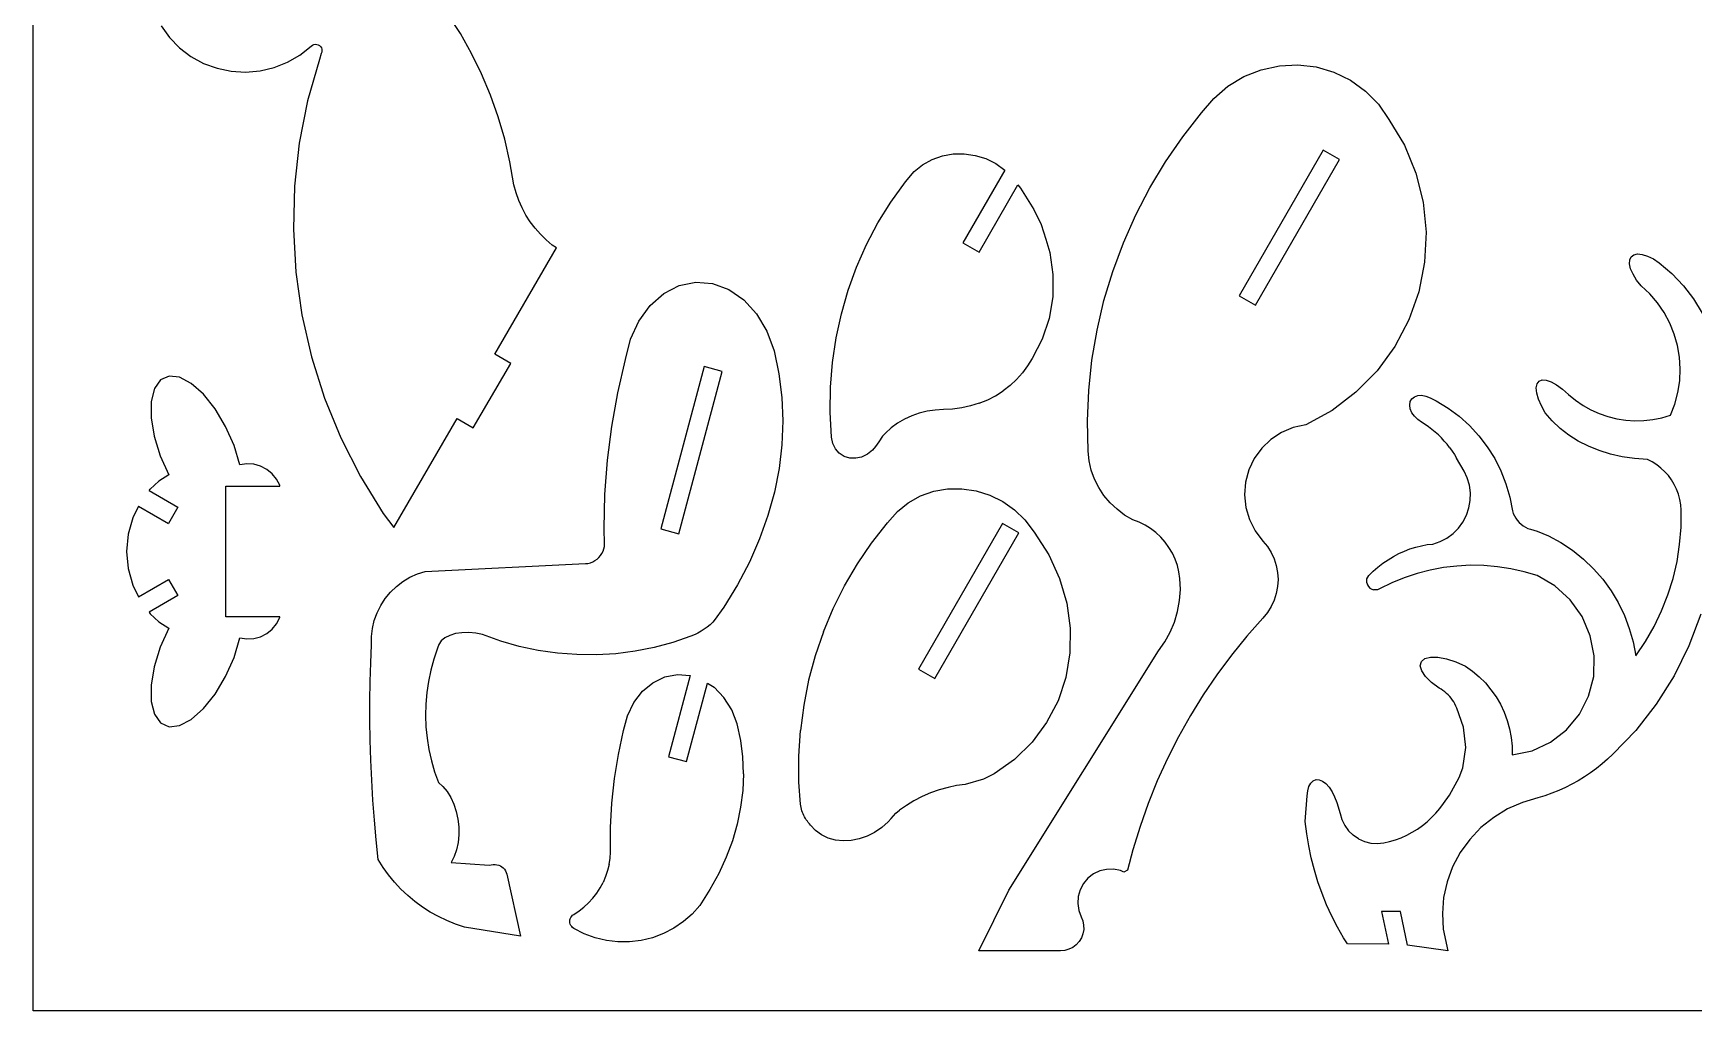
# Model space of a CAD drawing. Extents: x -184 to 184, y -119 to 119.
# Drawn here: x -183.9 to -5.9, y -119.5 to -14.7 of the extents above; entities that cross this region are included whole.
import ezdxf

# ---------------------------------------------------------------- set-up
doc = ezdxf.new("R2010")
doc.units = 0
doc.header["$MEASUREMENT"] = 0
doc.layers.get('0').update_dxf_attribs({"linetype": 'CONTINUOUS'})

msp = doc.modelspace()

# ---------------------------------------------------------------- linework, layer by layer
for p, q in [((-183.85, -119.45), (-183.85, 119.45)), ((-170.14, -13.97), (-169.25, -15.21)), ((-138.06, -14.79), (-139.37, -12.76)), ((-169.25, -15.21), (-168.19, -16.3)), ((-153.93, -16.03), (-153.78, -15.96)), ((-153.78, -15.96), (-153.63, -15.93)), ((-153.63, -15.93), (-153.47, -15.94)), ((-153.47, -15.94), (-153.31, -15.99)), ((-153.31, -15.99), (-153.17, -16.07)), ((-136.87, -16.91), (-138.06, -14.79)), ((-168.19, -16.3), (-166.96, -17.23)), ((-166.96, -17.23), (-165.61, -17.97)), ((-156.59, -17.85), (-155.26, -17.08)), ((-155.26, -17.08), (-154.06, -16.12)), ((-153.17, -17.55), (-154.44, -22)), ((-154.06, -16.12), (-153.93, -16.03)), ((-153.17, -16.07), (-153.06, -16.17)), ((-152.98, -16.91), (-153.17, -17.55)), ((-153.06, -16.17), (-152.97, -16.3)), ((-152.92, -16.76), (-152.98, -16.91)), ((-152.97, -16.3), (-152.92, -16.45)), ((-152.92, -16.45), (-152.9, -16.61)), ((-152.9, -16.61), (-152.92, -16.76)), ((-135.79, -19.11), (-136.87, -16.91)), ((-165.61, -17.97), (-164.15, -18.5)), ((-164.15, -18.5), (-162.64, -18.82)), ((-162.64, -18.82), (-161.09, -18.91)), ((-161.09, -18.91), (-159.54, -18.78)), ((-159.54, -18.78), (-158.03, -18.42)), ((-158.03, -18.42), (-156.59, -17.85)), ((-134.84, -21.38), (-135.79, -19.11)), ((-55.8, -20.43), (-54.09, -19.39)), ((-54.09, -19.39), (-52.23, -18.65)), ((-52.23, -18.65), (-50.28, -18.22)), ((-50.28, -18.22), (-48.3, -18.13)), ((-48.3, -18.13), (-46.33, -18.36)), ((-46.33, -18.36), (-44.44, -18.92)), ((-44.44, -18.92), (-42.66, -19.79)), ((-57.32, -21.74), (-55.8, -20.43)), ((-42.66, -19.79), (-41.06, -20.94)), ((-41.06, -20.94), (-39.67, -22.35)), ((-154.44, -22), (-155.33, -26.53)), ((-134.02, -23.71), (-134.84, -21.38)), ((-58.62, -23.27), (-57.32, -21.74)), ((-39.67, -22.35), (-38.54, -23.97)), ((-133.32, -26.09), (-134.02, -23.71)), ((-60.64, -25.84), (-58.62, -23.27)), ((-38.54, -23.97), (-36.89, -26.74)), ((-155.33, -26.53), (-155.84, -31.12)), ((-132.76, -28.52), (-133.32, -26.09)), ((-62.49, -28.52), (-60.64, -25.84)), ((-88.53, -28.83), (-87.51, -28.26)), ((-87.51, -28.26), (-86.4, -27.87)), ((-86.4, -27.87), (-85.24, -27.66)), ((-85.24, -27.66), (-84.06, -27.65)), ((-84.06, -27.65), (-82.88, -27.83)), ((-82.88, -27.83), (-81.75, -28.18)), ((-81.75, -28.18), (-80.68, -28.71)), ((-45.6, -27.27), (-54.6, -42.86)), ((-52.86, -43.86), (-43.86, -28.27)), ((-43.86, -28.27), (-45.6, -27.27)), ((-36.89, -26.74), (-35.67, -29.72)), ((-132.34, -30.99), (-132.76, -28.52)), ((-90.37, -30.65), (-89.43, -29.56)), ((-89.43, -29.56), (-88.53, -28.83)), ((-79.71, -29.4), (-84.21, -37.19)), ((-80.68, -28.71), (-79.71, -29.4)), ((-64.18, -31.31), (-62.49, -28.52)), ((-35.67, -29.72), (-34.89, -32.84)), ((-155.84, -31.12), (-155.96, -35.73)), ((-132.1, -31.83), (-132.34, -30.99)), ((-131.81, -32.65), (-132.1, -31.83)), ((-91.94, -32.84), (-90.37, -30.65)), ((-82.48, -38.19), (-78.31, -30.97)), ((-78.31, -30.97), (-78.02, -31.35)), ((-78.02, -31.35), (-76.61, -33.64)), ((-65.69, -34.21), (-64.18, -31.31)), ((-131.46, -33.45), (-131.81, -32.65)), ((-131.04, -34.22), (-131.46, -33.45)), ((-93.31, -35.07), (-91.94, -32.84)), ((-76.61, -33.64), (-75.82, -35.25)), ((-34.89, -32.84), (-34.57, -36.05)), ((-130.58, -34.95), (-131.04, -34.22)), ((-130.06, -35.64), (-130.58, -34.95)), ((-94.53, -37.39), (-93.31, -35.07)), ((-75.82, -35.25), (-75.31, -36.8)), ((-67.01, -37.19), (-65.69, -34.21)), ((-155.96, -35.73), (-155.7, -40.34)), ((-129.49, -36.28), (-130.06, -35.64)), ((-128.88, -36.88), (-129.49, -36.28)), ((-128.22, -37.43), (-128.88, -36.88)), ((-84.21, -37.19), (-82.48, -38.19)), ((-75.31, -36.8), (-74.89, -38.22)), ((-68.15, -40.25), (-67.01, -37.19)), ((-34.57, -36.05), (-34.72, -39.27)), ((-134.39, -49.12), (-127.78, -37.74)), ((-127.78, -37.74), (-128.22, -37.43)), ((-95.6, -39.8), (-94.53, -37.39)), ((-74.89, -38.22), (-74.56, -40.6)), ((-12.76, -39.46), (-12.74, -39.02)), ((-12.74, -39.02), (-12.59, -38.68)), ((-12.59, -38.68), (-12.3, -38.47)), ((-12.3, -38.47), (-11.9, -38.38)), ((-11.9, -38.38), (-11.4, -38.43)), ((-11.4, -38.43), (-10.82, -38.61)), ((-10.82, -38.61), (-10.2, -38.92)), ((-10.2, -38.92), (-9.57, -39.33)), ((-155.7, -40.34), (-155.06, -44.91)), ((-96.5, -42.27), (-95.6, -39.8)), ((-74.56, -40.6), (-74.58, -42.97)), ((-69.09, -43.37), (-68.15, -40.25)), ((-34.72, -39.27), (-35.34, -42.43)), ((-12.64, -39.99), (-12.76, -39.46)), ((-12.38, -40.57), (-12.64, -39.99)), ((-12, -41.18), (-12.38, -40.57)), ((-9.57, -39.33), (-8.21, -40.49)), ((-8.21, -40.49), (-6.99, -41.79)), ((-117.74, -43.9), (-116.27, -42.62)), ((-116.27, -42.62), (-114.61, -41.78)), ((-114.61, -41.78), (-112.84, -41.42)), ((-112.84, -41.42), (-111.05, -41.57)), ((-111.05, -41.57), (-109.31, -42.2)), ((-109.31, -42.2), (-107.7, -43.3)), ((-97.23, -44.8), (-96.5, -42.27)), ((-35.34, -42.43), (-36.41, -45.46)), ((-11.52, -41.79), (-12, -41.18)), ((-10.59, -42.66), (-11.52, -41.79)), ((-9.77, -43.62), (-10.59, -42.66)), ((-6.99, -41.79), (-5.91, -43.2)), ((-118.95, -45.57), (-117.74, -43.9)), ((-107.7, -43.3), (-106.32, -44.81)), ((-74.58, -42.97), (-74.97, -45.29)), ((-69.83, -46.55), (-69.09, -43.37)), ((-54.6, -42.86), (-52.86, -43.86)), ((-9.05, -44.67), (-9.77, -43.62)), ((-5.91, -43.2), (-4.98, -44.72)), ((-155.06, -44.91), (-154.03, -49.41)), ((-119.84, -47.53), (-118.95, -45.57)), ((-106.32, -44.81), (-105.21, -46.66)), ((-97.79, -47.39), (-97.23, -44.8)), ((-74.97, -45.29), (-75.71, -47.51)), ((-36.41, -45.46), (-37.92, -48.31)), ((-8.45, -45.79), (-9.05, -44.67)), ((-7.97, -46.97), (-8.45, -45.79)), ((-120.38, -49.71), (-119.84, -47.53)), ((-105.21, -46.66), (-104.44, -48.76)), ((-98.18, -50.01), (-97.79, -47.39)), ((-75.71, -47.51), (-76.78, -49.58)), ((-70.38, -49.77), (-69.83, -46.55)), ((-7.62, -48.19), (-7.97, -46.97)), ((-154.03, -49.41), (-152.64, -53.82)), ((-132.66, -50.12), (-134.39, -49.12)), ((-121.2, -53.27), (-120.38, -49.71)), ((-104.44, -48.76), (-103.93, -51.24)), ((-76.78, -49.58), (-77.27, -50.38)), ((-70.72, -53.01), (-70.38, -49.77)), ((-37.92, -48.31), (-39.82, -50.91)), ((-7.4, -49.45), (-7.62, -48.19)), ((-7.32, -50.71), (-7.4, -49.45)), ((-169.29, -51.47), (-170.21, -51.88)), ((-168.16, -51.6), (-169.29, -51.47)), ((-166.91, -52.27), (-168.16, -51.6)), ((-136.68, -57.03), (-132.66, -50.12)), ((-111.94, -50.46), (-116.6, -67.84)), ((-114.67, -68.36), (-110.01, -50.97)), ((-110.01, -50.97), (-111.94, -50.46)), ((-103.93, -51.24), (-103.62, -53.75)), ((-98.39, -52.67), (-98.18, -50.01)), ((-77.83, -51.13), (-78.46, -51.84)), ((-77.27, -50.38), (-77.83, -51.13)), ((-39.82, -50.91), (-42.08, -53.21)), ((-7.38, -51.98), (-7.32, -50.71)), ((-170.86, -52.81), (-171.2, -54.19)), ((-170.21, -51.88), (-170.86, -52.81)), ((-165.61, -53.42), (-166.91, -52.27)), ((-121.85, -56.87), (-121.2, -53.27)), ((-98.43, -55.34), (-98.39, -52.67)), ((-80.7, -53.57), (-79.9, -53.06)), ((-79.15, -52.48), (-79.9, -53.06)), ((-78.46, -51.84), (-79.15, -52.48)), ((-70.86, -56.27), (-70.72, -53.01)), ((-42.08, -53.21), (-44.64, -55.15)), ((-22.75, -52.73), (-22.66, -52.3)), ((-22.7, -53.29), (-22.75, -52.73)), ((-22.52, -53.93), (-22.7, -53.29)), ((-22.66, -52.3), (-22.45, -52.02)), ((-22.45, -52.02), (-22.12, -51.88)), ((-22.12, -51.88), (-21.68, -51.9)), ((-21.68, -51.9), (-21.16, -52.07)), ((-21.16, -52.07), (-20.57, -52.4)), ((-20.57, -52.4), (-19.94, -52.86)), ((-19.94, -52.86), (-19.3, -53.44)), ((-7.9, -54.47), (-7.57, -53.24)), ((-7.57, -53.24), (-7.38, -51.98)), ((-171.2, -54.19), (-171.21, -55.93)), ((-164.36, -54.99), (-165.61, -53.42)), ((-163.24, -56.86), (-164.36, -54.99)), ((-152.64, -53.82), (-150.88, -58.1)), ((-103.62, -53.75), (-103.51, -56.28)), ((-87.18, -55.11), (-88.04, -55.24)), ((-86.3, -55.06), (-87.18, -55.11)), ((-85.31, -55.01), (-86.3, -55.06)), ((-84.33, -54.88), (-85.31, -55.01)), ((-83.38, -54.67), (-84.33, -54.88)), ((-82.45, -54.38), (-83.38, -54.67)), ((-82.45, -54.38), (-81.55, -54.01)), ((-81.55, -54.01), (-80.7, -53.57)), ((-44.64, -55.15), (-47.47, -56.7)), ((-36.32, -54.57), (-36.27, -54.21)), ((-36.27, -54.98), (-36.32, -54.57)), ((-36.27, -54.21), (-36.09, -53.9)), ((-36.09, -55.39), (-36.27, -54.98)), ((-36.09, -53.9), (-35.81, -53.68)), ((-35.81, -53.68), (-35.45, -53.55)), ((-35.45, -53.55), (-35.04, -53.52)), ((-35.04, -53.52), (-34.59, -53.61)), ((-34.59, -53.61), (-34.14, -53.8)), ((-34.14, -53.8), (-33.48, -54.12)), ((-33.48, -54.12), (-32.21, -54.89)), ((-32.21, -54.89), (-31.02, -55.78)), ((-22.21, -54.65), (-22.52, -53.93)), ((-21.8, -55.41), (-22.21, -54.65)), ((-19.3, -53.44), (-18.55, -54.06)), ((-18.55, -54.06), (-17.74, -54.61)), ((-17.74, -54.61), (-16.89, -55.09)), ((-16.89, -55.09), (-16, -55.49)), ((-8.36, -55.65), (-7.9, -54.47)), ((-171.21, -55.93), (-170.88, -57.91)), ((-162.33, -58.9), (-163.24, -56.86)), ((-145.2, -67.7), (-138.41, -56.03)), ((-138.41, -56.03), (-136.68, -57.03)), ((-122.3, -60.49), (-121.85, -56.87)), ((-103.51, -56.28), (-103.61, -58.82)), ((-98.3, -58.02), (-98.43, -55.34)), ((-91.2, -56.52), (-91.88, -57.01)), ((-90.47, -56.09), (-91.2, -56.52)), ((-89.69, -55.73), (-90.47, -56.09)), ((-88.88, -55.45), (-89.69, -55.73)), ((-88.04, -55.24), (-88.88, -55.45)), ((-70.79, -59.53), (-70.86, -56.27)), ((-47.47, -56.7), (-48.8, -56.99)), ((-35.82, -55.78), (-36.09, -55.39)), ((-35.46, -56.12), (-35.82, -55.78)), ((-35.04, -56.39), (-35.46, -56.12)), ((-34.66, -56.64), (-35.04, -56.39)), ((-34.29, -56.9), (-34.66, -56.64)), ((-33.93, -57.18), (-34.29, -56.9)), ((-31.02, -55.78), (-29.91, -56.77)), ((-29.91, -56.77), (-28.91, -57.87)), ((-21.04, -56.28), (-21.8, -55.41)), ((-20.19, -57.08), (-21.04, -56.28)), ((-16, -55.49), (-15.08, -55.81)), ((-15.08, -55.81), (-14.13, -56.05)), ((-14.13, -56.05), (-13.17, -56.2)), ((-13.17, -56.2), (-12.2, -56.26)), ((-12.2, -56.26), (-11.22, -56.24)), ((-11.22, -56.24), (-10.25, -56.13)), ((-10.25, -56.13), (-9.29, -55.93)), ((-9.29, -55.93), (-8.36, -55.65)), ((-170.88, -57.91), (-170.24, -60)), ((-150.88, -58.1), (-148.77, -62.23)), ((-98.16, -58.68), (-98.3, -58.02)), ((-97.87, -59.26), (-98.16, -58.68)), ((-93.23, -58.51), (-93.56, -59.01)), ((-92.81, -57.91), (-93.23, -58.51)), ((-92.5, -57.57), (-92.81, -57.91)), ((-91.88, -57.01), (-92.5, -57.57)), ((-51.2, -58.25), (-52.18, -59.19)), ((-50.06, -57.51), (-51.2, -58.25)), ((-48.8, -56.99), (-50.06, -57.51)), ((-33.58, -57.47), (-33.93, -57.18)), ((-33.25, -57.78), (-33.58, -57.47)), ((-32.92, -58.1), (-33.25, -57.78)), ((-32.61, -58.43), (-32.92, -58.1)), ((-32.32, -58.77), (-32.61, -58.43)), ((-28.91, -57.87), (-28, -59.05)), ((-19.26, -57.79), (-20.19, -57.08)), ((-18.25, -58.43), (-19.26, -57.79)), ((-17.17, -58.98), (-18.25, -58.43)), ((-170.24, -60), (-169.33, -62.04)), ((-161.69, -60.99), (-162.33, -58.9)), ((-122.58, -64.14), (-122.3, -60.49)), ((-103.61, -58.82), (-103.91, -61.36)), ((-97.46, -59.74), (-97.87, -59.26)), ((-96.94, -60.08), (-97.46, -59.74)), ((-96.34, -60.26), (-96.94, -60.08)), ((-95.7, -60.28), (-96.34, -60.26)), ((-95.06, -60.14), (-95.7, -60.28)), ((-94.43, -59.83), (-95.06, -60.14)), ((-93.88, -59.39), (-94.43, -59.83)), ((-93.56, -59.01), (-93.88, -59.39)), ((-70.68, -60.55), (-70.79, -59.53)), ((-52.98, -60.29), (-53.57, -61.52)), ((-52.18, -59.19), (-52.98, -60.29)), ((-32.04, -59.13), (-32.32, -58.77)), ((-32.04, -59.13), (-31.77, -59.5)), ((-31.77, -59.5), (-31.52, -59.88)), ((-31.52, -59.88), (-31.29, -60.27)), ((-30.5, -61.64), (-31.29, -60.27)), ((-28, -59.05), (-27.21, -60.31)), ((-27.21, -60.31), (-26.55, -61.63)), ((-16.02, -59.45), (-17.17, -58.98)), ((-14.81, -59.83), (-16.02, -59.45)), ((-13.54, -60.11), (-14.81, -59.83)), ((-12.21, -60.31), (-13.54, -60.11)), ((-10.85, -60.41), (-12.21, -60.31)), ((-10.33, -60.67), (-10.85, -60.41)), ((-169.33, -62.04), (-170.4, -62.72)), ((-160.95, -60.88), (-161.69, -60.99)), ((-160.2, -60.92), (-160.95, -60.88)), ((-159.49, -61.12), (-160.2, -60.92)), ((-158.82, -61.46), (-159.49, -61.12)), ((-158.24, -61.93), (-158.82, -61.46)), ((-157.77, -62.51), (-158.24, -61.93)), ((-148.77, -62.23), (-146.33, -66.18)), ((-103.91, -61.36), (-104.41, -63.89)), ((-70.45, -61.54), (-70.68, -60.55)), ((-70.11, -62.5), (-70.45, -61.54)), ((-53.57, -61.52), (-53.92, -62.83)), ((-30.15, -62.38), (-30.5, -61.64)), ((-26.55, -61.63), (-26, -63.02)), ((-9.85, -60.97), (-10.33, -60.67)), ((-9.4, -61.32), (-9.85, -60.97)), ((-8.98, -61.71), (-9.4, -61.32)), ((-8.59, -62.13), (-8.98, -61.71)), ((-8.25, -62.59), (-8.59, -62.13)), ((-171.44, -63.74), (-171.32, -63.58)), ((-171.44, -63.74), (-168.35, -65.52)), ((-170.4, -62.72), (-171.32, -63.58)), ((-163.19, -77.26), (-163.19, -63.26)), ((-163.19, -63.26), (-157.41, -63.26)), ((-157.43, -63.17), (-157.77, -62.51)), ((-157.41, -63.26), (-157.43, -63.17)), ((-104.41, -63.89), (-105.11, -66.42)), ((-88.76, -64.31), (-87.34, -63.81)), ((-87.34, -63.81), (-85.85, -63.54)), ((-85.85, -63.54), (-84.32, -63.53)), ((-84.32, -63.53), (-82.79, -63.75)), ((-82.79, -63.75), (-81.32, -64.22)), ((-69.65, -63.41), (-70.11, -62.5)), ((-69.09, -64.27), (-69.65, -63.41)), ((-53.92, -62.83), (-54.03, -64.19)), ((-29.92, -63.17), (-30.15, -62.38)), ((-29.81, -63.98), (-29.92, -63.17)), ((-29.83, -64.8), (-29.81, -63.98)), ((-26, -63.02), (-25.59, -64.45)), ((-7.96, -63.08), (-8.25, -62.59)), ((-7.71, -63.6), (-7.96, -63.08)), ((-7.51, -64.13), (-7.71, -63.6)), ((-172.57, -65.4), (-173.19, -66.64)), ((-172.57, -65.4), (-169.35, -67.26)), ((-168.35, -65.52), (-169.35, -67.26)), ((-122.66, -67.79), (-122.58, -64.14)), ((-91.22, -65.97), (-90.07, -65.04)), ((-90.07, -65.04), (-88.76, -64.31)), ((-81.32, -64.22), (-79.93, -64.91)), ((-79.93, -64.91), (-78.66, -65.8)), ((-78.66, -65.8), (-77.56, -66.88)), ((-68.44, -65.05), (-69.09, -64.27)), ((-67.69, -65.74), (-68.44, -65.05)), ((-66.88, -66.35), (-67.69, -65.74)), ((-54.03, -64.19), (-53.88, -65.54)), ((-53.88, -65.54), (-53.5, -66.84)), ((-30.23, -66.38), (-29.97, -65.6)), ((-29.97, -65.6), (-29.83, -64.8)), ((-25.59, -64.45), (-25.31, -65.91)), ((-7.36, -64.69), (-7.51, -64.13)), ((-7.27, -65.25), (-7.36, -64.69)), ((-7.22, -65.82), (-7.27, -65.25)), ((-7.24, -67.67), (-7.22, -65.82)), ((-173.19, -66.64), (-173.69, -68.42)), ((-146.33, -66.18), (-145.2, -67.7)), ((-105.11, -66.42), (-106, -68.92)), ((-93.99, -69.36), (-92.29, -67.2)), ((-92.29, -67.2), (-91.22, -65.97)), ((-79.97, -67.27), (-88.97, -82.86)), ((-78.23, -68.27), (-79.97, -67.27)), ((-77.56, -66.88), (-76.57, -68.2)), ((-65.99, -66.86), (-66.88, -66.35)), ((-65.33, -67.11), (-65.99, -66.86)), ((-64.69, -67.43), (-65.33, -67.11)), ((-64.09, -67.81), (-64.69, -67.43)), ((-53.5, -66.84), (-52.88, -68.06)), ((-31.09, -67.76), (-30.61, -67.1)), ((-30.61, -67.1), (-30.23, -66.38)), ((-25.31, -65.91), (-25.22, -66.18)), ((-25.22, -66.18), (-25.1, -66.44)), ((-25.1, -66.44), (-24.96, -66.69)), ((-24.96, -66.69), (-24.79, -66.92)), ((-24.79, -66.92), (-24.6, -67.14)), ((-24.6, -67.14), (-24.39, -67.33)), ((-24.39, -67.33), (-24.16, -67.51)), ((-24.16, -67.51), (-23.91, -67.66)), ((-173.69, -68.42), (-173.85, -70.26)), ((-122.61, -69.45), (-122.66, -67.79)), ((-116.6, -67.84), (-114.67, -68.36)), ((-106, -68.92), (-107.09, -71.39)), ((-95.52, -71.59), (-93.99, -69.36)), ((-87.23, -83.86), (-78.23, -68.27)), ((-76.57, -68.2), (-75.01, -70.63)), ((-63.52, -68.24), (-64.09, -67.81)), ((-63.01, -68.73), (-63.52, -68.24)), ((-62.54, -69.26), (-63.01, -68.73)), ((-62.12, -69.83), (-62.54, -69.26)), ((-52.88, -68.06), (-52.05, -69.14)), ((-52.05, -69.14), (-51.57, -69.72)), ((-33.84, -69.46), (-33.06, -69.2)), ((-33.06, -69.2), (-32.33, -68.82)), ((-32.33, -68.82), (-31.67, -68.34)), ((-31.67, -68.34), (-31.09, -67.76)), ((-23.91, -67.66), (-23.65, -67.78)), ((-23.65, -67.78), (-23.38, -67.88)), ((-23.38, -67.88), (-22.65, -68.07)), ((-22.65, -68.07), (-21.44, -68.59)), ((-21.44, -68.59), (-20.12, -69.3)), ((-20.12, -69.3), (-18.87, -70.13)), ((-7.39, -69.51), (-7.24, -67.67)), ((-173.85, -70.26), (-173.69, -72.09)), ((-123.64, -71.24), (-123.42, -71.09)), ((-123.42, -71.09), (-123.22, -70.91)), ((-123.22, -70.91), (-123.04, -70.7)), ((-123.04, -70.7), (-122.9, -70.48)), ((-122.9, -70.48), (-122.78, -70.24)), ((-122.78, -70.24), (-122.69, -69.98)), ((-122.69, -69.98), (-122.63, -69.72)), ((-122.63, -69.72), (-122.61, -69.45)), ((-75.01, -70.63), (-73.85, -73.15)), ((-61.76, -70.45), (-62.12, -69.83)), ((-61.46, -71.09), (-61.76, -70.45)), ((-61.22, -71.76), (-61.46, -71.09)), ((-51.57, -69.72), (-51.17, -70.36)), ((-51.17, -70.36), (-50.85, -71.05)), ((-50.85, -71.05), (-50.62, -71.77)), ((-39.19, -71.51), (-38.64, -71.14)), ((-38.64, -71.14), (-38.07, -70.79)), ((-38.07, -70.79), (-37.49, -70.48)), ((-37.49, -70.48), (-36.89, -70.21)), ((-36.89, -70.21), (-36.29, -69.98)), ((-36.29, -69.98), (-35.68, -69.79)), ((-35.68, -69.79), (-35.06, -69.64)), ((-35.06, -69.64), (-34.45, -69.52)), ((-34.45, -69.52), (-33.84, -69.46)), ((-18.87, -70.13), (-17.7, -71.07)), ((-17.7, -71.07), (-16.61, -72.11)), ((-7.67, -71.34), (-7.39, -69.51)), ((-173.69, -72.09), (-173.19, -73.87)), ((-143.48, -73.02), (-142.67, -72.66)), ((-142.67, -72.66), (-141.84, -72.4)), ((-141.84, -72.4), (-124.65, -71.55)), ((-124.65, -71.55), (-124.39, -71.53)), ((-124.39, -71.53), (-124.13, -71.46)), ((-124.13, -71.46), (-123.87, -71.37)), ((-123.87, -71.37), (-123.64, -71.24)), ((-107.09, -71.39), (-108.37, -73.82)), ((-96.9, -73.93), (-95.52, -71.59)), ((-61.05, -72.45), (-61.22, -71.76)), ((-60.95, -73.16), (-61.05, -72.45)), ((-50.62, -71.77), (-50.48, -72.51)), ((-50.48, -72.51), (-50.43, -73.26)), ((-40.82, -73), (-40.69, -72.82)), ((-40.69, -72.82), (-40.22, -72.36)), ((-40.22, -72.36), (-39.72, -71.92)), ((-39.72, -71.92), (-39.19, -71.51)), ((-35.53, -72.62), (-36.91, -73.08)), ((-34.13, -72.26), (-35.53, -72.62)), ((-32.7, -71.99), (-34.13, -72.26)), ((-31.26, -71.82), (-32.7, -71.99)), ((-29.81, -71.74), (-31.26, -71.82)), ((-28.36, -71.77), (-29.81, -71.74)), ((-26.91, -71.89), (-28.36, -71.77)), ((-25.48, -72.11), (-26.91, -71.89)), ((-24.06, -72.43), (-25.48, -72.11)), ((-22.67, -72.84), (-24.06, -72.43)), ((-20.76, -73.95), (-22.67, -72.84)), ((-16.61, -72.11), (-15.62, -73.24)), ((-8.09, -73.14), (-7.67, -71.34)), ((-173.19, -73.87), (-172.57, -75.11)), ((-172.57, -75.11), (-169.35, -73.26)), ((-169.35, -73.26), (-168.35, -74.99)), ((-146.13, -75.29), (-145.57, -74.62)), ((-145.57, -74.62), (-144.93, -74.01)), ((-144.93, -74.01), (-144.23, -73.47)), ((-144.23, -73.47), (-143.48, -73.02)), ((-108.37, -73.82), (-109.84, -76.21)), ((-98.11, -76.35), (-96.9, -73.93)), ((-73.85, -73.15), (-73.08, -75.78)), ((-60.98, -75.52), (-60.9, -74.34)), ((-60.9, -74.34), (-60.95, -73.16)), ((-50.48, -74.01), (-50.62, -74.76)), ((-50.43, -73.26), (-50.48, -74.01)), ((-40.93, -73.42), (-40.9, -73.2)), ((-40.91, -73.63), (-40.93, -73.42)), ((-40.91, -73.63), (-40.84, -73.84)), ((-40.9, -73.2), (-40.82, -73)), ((-40.84, -73.84), (-40.73, -74.02)), ((-40.73, -74.02), (-40.58, -74.18)), ((-40.58, -74.18), (-40.39, -74.29)), ((-40.39, -74.29), (-40.19, -74.36)), ((-39.97, -74.38), (-40.19, -74.36)), ((-39.76, -74.35), (-39.97, -74.38)), ((-39.56, -74.27), (-39.76, -74.35)), ((-38.25, -73.63), (-39.56, -74.27)), ((-36.91, -73.08), (-38.25, -73.63)), ((-19.12, -75.44), (-20.76, -73.95)), ((-15.62, -73.24), (-14.74, -74.46)), ((-14.74, -74.46), (-13.97, -75.74)), ((-8.65, -74.91), (-8.09, -73.14)), ((-168.35, -74.99), (-171.44, -76.77)), ((-147, -76.82), (-146.61, -76.03)), ((-146.61, -76.03), (-146.13, -75.29)), ((-109.84, -76.21), (-110.86, -77.65)), ((-99.16, -78.85), (-98.11, -76.35)), ((-73.08, -75.78), (-72.7, -78.46)), ((-61.19, -76.68), (-60.98, -75.52)), ((-51.17, -76.16), (-51.57, -76.8)), ((-50.85, -75.48), (-51.17, -76.16)), ((-50.62, -74.76), (-50.85, -75.48)), ((-17.83, -77.24), (-19.12, -75.44)), ((-13.97, -75.74), (-13.31, -77.1)), ((-9.33, -76.63), (-8.65, -74.91)), ((-171.44, -76.77), (-171.32, -76.93)), ((-171.32, -76.93), (-170.4, -77.79)), ((-170.4, -77.79), (-169.33, -78.47)), ((-157.41, -77.26), (-163.19, -77.26)), ((-158.24, -78.58), (-157.77, -78)), ((-157.77, -78), (-157.43, -77.34)), ((-157.43, -77.34), (-157.41, -77.26)), ((-147.5, -78.51), (-147.3, -77.65)), ((-147.3, -77.65), (-147, -76.82)), ((-111.31, -78.1), (-111.61, -78.35)), ((-111.02, -77.82), (-111.31, -78.1)), ((-110.86, -77.65), (-111.02, -77.82)), ((-61.98, -78.91), (-61.52, -77.82)), ((-61.52, -77.82), (-61.19, -76.68)), ((-52.05, -77.39), (-53.78, -79.34)), ((-51.57, -76.8), (-52.05, -77.39)), ((-16.96, -79.28), (-17.83, -77.24)), ((-13.31, -77.1), (-12.78, -78.5)), ((-11.06, -79.89), (-10.13, -78.29)), ((-10.13, -78.29), (-9.33, -76.63)), ((-5.12, -76.97), (-6.39, -80.37)), ((-169.33, -78.47), (-170.24, -80.51)), ((-162.33, -81.61), (-161.69, -79.52)), ((-161.69, -79.52), (-160.95, -79.63)), ((-160.95, -79.63), (-160.2, -79.59)), ((-160.2, -79.59), (-159.49, -79.39)), ((-159.49, -79.39), (-158.82, -79.05)), ((-158.82, -79.05), (-158.24, -78.58)), ((-147.6, -79.38), (-147.5, -78.51)), ((-147.6, -80.26), (-147.6, -79.38)), ((-140.12, -79.84), (-140.39, -80.21)), ((-139.73, -79.51), (-140.12, -79.84)), ((-139.21, -79.25), (-139.73, -79.51)), ((-138.59, -79.06), (-139.21, -79.25)), ((-137.91, -78.96), (-138.59, -79.06)), ((-137.17, -78.94), (-137.91, -78.96)), ((-136.42, -79.01), (-137.17, -78.94)), ((-135.68, -79.16), (-136.42, -79.01)), ((-133.75, -79.86), (-135.68, -79.16)), ((-131.76, -80.43), (-133.75, -79.86)), ((-115.3, -80), (-117.29, -80.54)), ((-113.36, -79.34), (-115.3, -80)), ((-112.91, -79.14), (-113.36, -79.34)), ((-112.62, -79.01), (-112.91, -79.14)), ((-112.27, -78.81), (-112.62, -79.01)), ((-111.94, -78.59), (-112.27, -78.81)), ((-111.61, -78.35), (-111.94, -78.59)), ((-99.16, -78.85), (-100.04, -81.42)), ((-72.7, -78.46), (-72.74, -81.13)), ((-63.24, -80.91), (-62.55, -79.94)), ((-62.55, -79.94), (-61.98, -78.91)), ((-53.78, -79.34), (-55.43, -81.37)), ((-16.54, -81.45), (-16.96, -79.28)), ((-12.78, -78.5), (-12.38, -79.95)), ((-12.38, -79.95), (-12.1, -81.42)), ((-12.1, -81.42), (-11.06, -79.89)), ((-170.24, -80.51), (-170.88, -82.6)), ((-163.24, -83.66), (-162.33, -81.61)), ((-147.67, -82.18), (-147.6, -80.26)), ((-140.9, -81.79), (-141.23, -82.97)), ((-140.51, -80.63), (-140.9, -81.79)), ((-140.39, -80.21), (-140.51, -80.63)), ((-129.73, -80.86), (-131.76, -80.43)), ((-127.67, -81.16), (-129.73, -80.86)), ((-125.58, -81.31), (-127.67, -81.16)), ((-123.49, -81.33), (-125.58, -81.31)), ((-121.4, -81.21), (-123.49, -81.33)), ((-119.33, -80.94), (-121.4, -81.21)), ((-117.29, -80.54), (-119.33, -80.94)), ((-100.04, -81.42), (-100.74, -84.05)), ((-79.29, -106.54), (-63.24, -80.91)), ((-72.74, -81.13), (-73.18, -83.75)), ((-55.43, -81.37), (-56.99, -83.46)), ((-35.07, -82.05), (-34.7, -81.73)), ((-34.7, -81.73), (-34.1, -81.57)), ((-34.1, -81.57), (-33.3, -81.58)), ((-33.3, -81.58), (-32.37, -81.75)), ((-32.37, -81.75), (-31.36, -82.07)), ((-16.6, -83.64), (-16.54, -81.45)), ((-6.39, -80.37), (-7.98, -83.59)), ((-170.88, -82.6), (-171.21, -84.58)), ((-147.73, -84.19), (-147.67, -82.18)), ((-141.23, -82.97), (-141.48, -84.17)), ((-116.16, -83.7), (-114.81, -83.45)), ((-113.44, -83.55), (-115.77, -92.24)), ((-114.81, -83.45), (-113.44, -83.55)), ((-88.97, -82.86), (-87.23, -83.86)), ((-56.99, -83.46), (-58.46, -85.62)), ((-35.19, -82.49), (-35.07, -82.05)), ((-35.03, -83.04), (-35.19, -82.49)), ((-34.62, -83.65), (-35.03, -83.04)), ((-33.99, -84.29), (-34.62, -83.65)), ((-31.36, -82.07), (-30.35, -82.53)), ((-30.35, -82.53), (-29.59, -83.07)), ((-29.59, -83.07), (-28.87, -83.68)), ((-17.14, -85.76), (-16.6, -83.64)), ((-7.98, -83.59), (-9.89, -86.62)), ((-171.21, -84.58), (-171.2, -86.32)), ((-164.36, -85.53), (-163.24, -83.66)), ((-147.77, -86.24), (-147.73, -84.19)), ((-141.66, -85.38), (-141.77, -86.6)), ((-141.48, -84.17), (-141.66, -85.38)), ((-119.48, -86.43), (-118.55, -85.23)), ((-118.55, -85.23), (-117.43, -84.31)), ((-117.43, -84.31), (-116.16, -83.7)), ((-113.84, -92.76), (-111.58, -84.35)), ((-111.58, -84.35), (-110.88, -84.8)), ((-109.82, -85.89), (-110.88, -84.8)), ((-100.74, -84.05), (-101.27, -86.73)), ((-73.18, -83.75), (-74.01, -86.25)), ((-33.17, -84.9), (-33.99, -84.29)), ((-32.96, -85.02), (-33.17, -84.9)), ((-32.76, -85.16), (-32.96, -85.02)), ((-32.56, -85.3), (-32.76, -85.16)), ((-32.38, -85.46), (-32.56, -85.3)), ((-28.87, -83.68), (-28.21, -84.34)), ((-28.21, -84.34), (-27.61, -85.06)), ((-27.61, -85.06), (-27.07, -85.82)), ((-171.2, -86.32), (-170.86, -87.7)), ((-166.91, -88.25), (-165.61, -87.09)), ((-165.61, -87.09), (-164.36, -85.53)), ((-147.77, -88.34), (-147.77, -86.24)), ((-141.77, -86.6), (-141.8, -87.83)), ((-120.16, -87.85), (-119.48, -86.43)), ((-108.98, -87.22), (-109.82, -85.89)), ((-101.27, -86.73), (-101.62, -89.45)), ((-74.01, -86.25), (-75.23, -88.57)), ((-58.46, -85.62), (-59.83, -87.84)), ((-32.2, -85.62), (-32.38, -85.46)), ((-32.03, -85.8), (-32.2, -85.62)), ((-31.88, -85.98), (-32.03, -85.8)), ((-31.73, -86.18), (-31.88, -85.98)), ((-31.6, -86.38), (-31.73, -86.18)), ((-31.48, -86.59), (-31.6, -86.38)), ((-31.37, -86.81), (-31.48, -86.59)), ((-31.27, -87.03), (-31.37, -86.81)), ((-30.54, -89.09), (-31.27, -87.03)), ((-27.07, -85.82), (-26.6, -86.63)), ((-26.6, -86.63), (-26.2, -87.48)), ((-18.12, -87.7), (-17.14, -85.76)), ((-9.89, -86.62), (-12.08, -89.42)), ((-170.86, -87.7), (-170.21, -88.63)), ((-170.21, -88.63), (-169.29, -89.04)), ((-169.29, -89.04), (-168.16, -88.91)), ((-168.16, -88.91), (-166.91, -88.25)), ((-147.73, -90.46), (-147.77, -88.34)), ((-141.8, -87.83), (-141.76, -89.05)), ((-120.57, -89.42), (-120.16, -87.85)), ((-108.39, -88.73), (-108.98, -87.22)), ((-108.02, -90.49), (-108.39, -88.73)), ((-75.23, -88.57), (-76.8, -90.68)), ((-59.83, -87.84), (-61.11, -90.12)), ((-26.2, -87.48), (-25.87, -88.35)), ((-25.87, -88.35), (-25.62, -89.26)), ((-19.51, -89.37), (-18.12, -87.7)), ((-147.67, -92.6), (-147.73, -90.46)), ((-141.76, -89.05), (-141.64, -90.27)), ((-141.64, -90.27), (-141.45, -91.48)), ((-121.13, -91.99), (-120.57, -89.42)), ((-107.81, -92.27), (-108.02, -90.49)), ((-101.79, -92.19), (-101.62, -89.45)), ((-76.8, -90.68), (-78.69, -92.53)), ((-61.11, -90.12), (-62.29, -92.45)), ((-30.32, -91.27), (-30.54, -89.09)), ((-25.62, -89.26), (-25.44, -90.18)), ((-25.44, -90.18), (-25.35, -91.11)), ((-23.2, -91.6), (-21.23, -90.69)), ((-21.23, -90.69), (-19.51, -89.37)), ((-12.08, -89.42), (-14.55, -91.97)), ((-141.45, -91.48), (-141.18, -92.68)), ((-121.55, -94.58), (-121.13, -91.99)), ((-115.77, -92.24), (-113.84, -92.76)), ((-107.74, -94.06), (-107.81, -92.27)), ((-101.78, -94.96), (-101.79, -92.19)), ((-78.69, -92.53), (-80.87, -94.07)), ((-62.29, -92.45), (-63.37, -94.83)), ((-30.62, -93.44), (-30.32, -91.27)), ((-25.35, -91.11), (-25.33, -92.04)), ((-25.33, -92.04), (-23.2, -91.6)), ((-15.11, -92.51), (-15.7, -93.02)), ((-14.55, -91.97), (-15.11, -92.51)), ((-147.57, -94.74), (-147.67, -92.6)), ((-141.18, -92.68), (-140.84, -93.85)), ((-140.84, -93.85), (-140.43, -95.01)), ((-107.74, -94.06), (-107.81, -95.86)), ((-80.87, -94.07), (-81.99, -94.63)), ((-31.03, -94.46), (-30.62, -93.44)), ((-16.94, -93.97), (-17.58, -94.41)), ((-16.31, -93.51), (-16.94, -93.97)), ((-15.7, -93.02), (-16.31, -93.51)), ((-147.45, -96.9), (-147.57, -94.74)), ((-140.43, -95.01), (-139.94, -95.43)), ((-139.94, -95.43), (-139.49, -95.97)), ((-139.49, -95.97), (-139.1, -96.6)), ((-121.83, -97.2), (-121.55, -94.58)), ((-107.81, -95.86), (-108.04, -97.66)), ((-101.61, -97.34), (-101.78, -94.96)), ((-86.74, -95.79), (-87.67, -96.12)), ((-85.8, -95.53), (-86.74, -95.79)), ((-84.88, -95.34), (-85.8, -95.53)), ((-83.98, -95.23), (-84.88, -95.34)), ((-81.99, -94.63), (-83.98, -95.23)), ((-63.37, -94.83), (-64.34, -97.25)), ((-47.3, -96.44), (-47.25, -95.89)), ((-47.25, -95.89), (-47.12, -95.43)), ((-47.12, -95.43), (-46.93, -95.06)), ((-46.93, -95.06), (-46.67, -94.81)), ((-46.67, -94.81), (-46.36, -94.69)), ((-46.36, -94.69), (-46.03, -94.71)), ((-46.03, -94.71), (-45.67, -94.85)), ((-45.67, -94.85), (-45.31, -95.12)), ((-45.31, -95.12), (-44.96, -95.51)), ((-44.96, -95.51), (-44.64, -95.99)), ((-44.64, -95.99), (-44.37, -96.55)), ((-32.07, -96.36), (-31.03, -94.46)), ((-20.35, -95.87), (-21.08, -96.16)), ((-19.63, -95.55), (-20.35, -95.87)), ((-18.93, -95.19), (-19.63, -95.55)), ((-18.25, -94.81), (-18.93, -95.19)), ((-17.58, -94.41), (-18.25, -94.81)), ((-147.29, -99.04), (-147.45, -96.9)), ((-139.1, -96.6), (-138.77, -97.32)), ((-138.77, -97.32), (-138.51, -98.1)), ((-121.98, -99.82), (-121.83, -97.2)), ((-108.04, -97.66), (-108.41, -99.46)), ((-101.48, -98.03), (-101.61, -97.34)), ((-90.26, -97.45), (-91.01, -97.98)), ((-89.45, -96.95), (-90.26, -97.45)), ((-88.58, -96.51), (-89.45, -96.95)), ((-87.67, -96.12), (-88.58, -96.51)), ((-64.34, -97.25), (-65.22, -99.71)), ((-47.51, -99.18), (-47.3, -96.44)), ((-44.37, -96.55), (-44.14, -97.16)), ((-44.14, -97.16), (-43.77, -98.31)), ((-33.52, -98.29), (-33.1, -97.78)), ((-33.1, -97.78), (-32.71, -97.25)), ((-32.71, -97.25), (-32.07, -96.36)), ((-25.83, -97.84), (-27.32, -98.74)), ((-24.24, -97.14), (-25.83, -97.84)), ((-22.57, -96.66), (-24.24, -97.14)), ((-21.82, -96.43), (-22.57, -96.66)), ((-21.08, -96.16), (-21.82, -96.43)), ((-147.1, -101.16), (-147.29, -99.04)), ((-138.51, -98.1), (-138.34, -98.93)), ((-138.34, -98.93), (-138.24, -99.77)), ((-108.41, -99.46), (-108.92, -101.24)), ((-101.41, -98.2), (-101.48, -98.03)), ((-101.34, -98.37), (-101.41, -98.2)), ((-101.26, -98.53), (-101.34, -98.37)), ((-101.18, -98.69), (-101.26, -98.53)), ((-101.08, -98.85), (-101.18, -98.69)), ((-100.99, -99), (-101.08, -98.85)), ((-100.88, -99.15), (-100.99, -99)), ((-100.78, -99.3), (-100.88, -99.15)), ((-100.66, -99.44), (-100.78, -99.3)), ((-100.54, -99.58), (-100.66, -99.44)), ((-100.01, -100.15), (-100.54, -99.58)), ((-92.9, -99.82), (-92.21, -99.2)), ((-92.21, -99.2), (-91.91, -98.85)), ((-91.91, -98.85), (-91.39, -98.29)), ((-91.39, -98.29), (-91.01, -97.98)), ((-47.35, -100.49), (-47.51, -99.18)), ((-43.77, -98.31), (-43.58, -98.98)), ((-43.58, -98.98), (-43.28, -99.61)), ((-43.28, -99.61), (-42.87, -100.17)), ((-35.49, -100), (-34.96, -99.62)), ((-34.96, -99.62), (-34.45, -99.21)), ((-34.45, -99.21), (-33.97, -98.76)), ((-33.97, -98.76), (-33.52, -98.29)), ((-27.32, -98.74), (-28.68, -99.84)), ((-146.89, -103.26), (-147.1, -101.16)), ((-138.32, -101.44), (-138.49, -102.23)), ((-138.24, -100.62), (-138.32, -101.44)), ((-138.24, -99.77), (-138.24, -100.62)), ((-121.99, -102.45), (-121.98, -99.82)), ((-108.92, -101.24), (-109.58, -103.01)), ((-99.38, -100.6), (-100.01, -100.15)), ((-98.66, -100.95), (-99.38, -100.6)), ((-97.88, -101.17), (-98.66, -100.95)), ((-97.05, -101.26), (-97.88, -101.17)), ((-96.2, -101.22), (-97.05, -101.26)), ((-95.33, -101.05), (-96.2, -101.22)), ((-94.48, -100.76), (-95.33, -101.05)), ((-93.67, -100.35), (-94.48, -100.76)), ((-92.9, -99.82), (-93.67, -100.35)), ((-65.22, -99.71), (-65.98, -102.21)), ((-47.14, -101.8), (-47.35, -100.49)), ((-42.38, -100.66), (-42.87, -100.17)), ((-41.8, -101.05), (-42.38, -100.66)), ((-41.8, -101.05), (-41.17, -101.33)), ((-41.17, -101.33), (-40.49, -101.5)), ((-39.11, -101.48), (-38.47, -101.33)), ((-38.47, -101.33), (-37.84, -101.14)), ((-37.84, -101.14), (-37.23, -100.92)), ((-37.23, -100.92), (-36.63, -100.65)), ((-36.63, -100.65), (-36.05, -100.34)), ((-36.05, -100.34), (-35.49, -100)), ((-29.88, -101.1), (-30.9, -102.51)), ((-28.68, -99.84), (-29.88, -101.1)), ((-138.74, -102.94), (-139.07, -103.58)), ((-138.49, -102.23), (-138.74, -102.94)), ((-122.13, -103.79), (-122.03, -103.12)), ((-122.03, -103.12), (-121.99, -102.45)), ((-109.58, -103.01), (-110.38, -104.76)), ((-65.98, -102.21), (-66.55, -104.39)), ((-46.87, -103.09), (-47.14, -101.8)), ((-46.54, -104.38), (-46.87, -103.09)), ((-40.49, -101.5), (-39.8, -101.55)), ((-39.8, -101.55), (-39.11, -101.48)), ((-30.9, -102.51), (-31.72, -104.04)), ((-146.35, -104.1), (-146.89, -103.26)), ((-145.76, -104.91), (-146.35, -104.1)), ((-145.13, -105.69), (-145.76, -104.91)), ((-139.07, -103.58), (-134.97, -103.86)), ((-134.97, -103.86), (-134.76, -103.81)), ((-134.76, -103.81), (-134.56, -103.78)), ((-134.56, -103.78), (-134.35, -103.78)), ((-134.35, -103.78), (-134.15, -103.81)), ((-134.15, -103.81), (-133.96, -103.86)), ((-133.96, -103.86), (-133.78, -103.94)), ((-133.78, -103.94), (-133.62, -104.04)), ((-133.62, -104.04), (-133.47, -104.16)), ((-133.47, -104.16), (-133.34, -104.3)), ((-133.34, -104.3), (-133.24, -104.46)), ((-133.24, -104.46), (-133.15, -104.64)), ((-133.15, -104.64), (-133.1, -104.82)), ((-133.1, -104.82), (-131.61, -111.45)), ((-122.29, -104.44), (-122.5, -105.08)), ((-122.13, -103.79), (-122.29, -104.44)), ((-110.38, -104.76), (-111.32, -106.48)), ((-70.21, -104.8), (-70.81, -105.26)), ((-69.54, -104.48), (-70.21, -104.8)), ((-68.81, -104.31), (-69.54, -104.48)), ((-68.06, -104.3), (-68.81, -104.31)), ((-67.33, -104.44), (-68.06, -104.3)), ((-66.97, -104.6), (-67.33, -104.44)), ((-66.55, -104.39), (-66.97, -104.6)), ((-46.16, -105.64), (-46.54, -104.38)), ((-31.72, -104.04), (-32.32, -105.65)), ((-144.44, -106.42), (-145.13, -105.69)), ((-143.71, -107.11), (-144.44, -106.42)), ((-123.45, -106.86), (-123.09, -106.3)), ((-123.09, -106.3), (-122.77, -105.7)), ((-122.5, -105.08), (-122.77, -105.7)), ((-111.32, -106.48), (-112.39, -108.17)), ((-82.51, -113.04), (-79.29, -106.54)), ((-71.64, -106.49), (-71.85, -107.21)), ((-71.29, -105.83), (-71.64, -106.49)), ((-70.81, -105.26), (-71.29, -105.83)), ((-45.71, -106.89), (-46.16, -105.64)), ((-32.32, -105.65), (-32.69, -107.32)), ((-142.94, -107.75), (-143.71, -107.11)), ((-142.14, -108.34), (-142.94, -107.75)), ((-141.29, -108.88), (-142.14, -108.34)), ((-125.35, -108.76), (-124.82, -108.35)), ((-124.82, -108.35), (-124.32, -107.89)), ((-124.32, -107.89), (-123.86, -107.4)), ((-123.86, -107.4), (-123.45, -106.86)), ((-112.39, -108.17), (-113.23, -109.09)), ((-71.85, -107.21), (-71.9, -107.96)), ((-71.9, -107.96), (-71.79, -108.7)), ((-45.22, -108.12), (-45.71, -106.89)), ((-44.67, -109.32), (-45.22, -108.12)), ((-32.69, -107.32), (-32.82, -109.02)), ((-140.42, -109.37), (-141.29, -108.88)), ((-139.51, -109.8), (-140.42, -109.37)), ((-138.58, -110.18), (-139.51, -109.8)), ((-137.63, -110.5), (-138.58, -110.18)), ((-126.34, -109.88), (-126.33, -109.73)), ((-126.33, -110.03), (-126.34, -109.88)), ((-126.33, -109.73), (-126.29, -109.59)), ((-126.29, -110.18), (-126.33, -110.03)), ((-126.29, -109.59), (-126.23, -109.45)), ((-126.23, -110.31), (-126.29, -110.18)), ((-126.23, -109.45), (-126.14, -109.32)), ((-126.14, -110.44), (-126.23, -110.31)), ((-126.14, -109.32), (-126.04, -109.22)), ((-126.04, -109.22), (-125.91, -109.13)), ((-125.91, -109.13), (-125.35, -108.76)), ((-114.17, -109.91), (-115.2, -110.61)), ((-113.23, -109.09), (-114.17, -109.91)), ((-71.79, -108.7), (-71.52, -109.4)), ((-71.52, -109.4), (-71.35, -109.83)), ((-71.35, -109.83), (-71.27, -110.29)), ((-71.27, -110.29), (-71.26, -110.75)), ((-44.06, -110.5), (-44.67, -109.32)), ((-39.34, -108.81), (-38.61, -112.31)), ((-37.29, -108.82), (-39.34, -108.81)), ((-36.54, -112.44), (-37.29, -108.82)), ((-32.82, -109.02), (-32.72, -110.7)), ((-131.61, -111.45), (-137.63, -110.5)), ((-126.04, -110.54), (-126.14, -110.44)), ((-125.91, -110.63), (-126.04, -110.54)), ((-124.8, -111.2), (-125.91, -110.63)), ((-123.63, -111.64), (-124.8, -111.2)), ((-122.42, -111.93), (-123.63, -111.64)), ((-121.18, -112.07), (-122.42, -111.93)), ((-119.93, -112.07), (-121.18, -112.07)), ((-118.69, -111.92), (-119.93, -112.07)), ((-117.48, -111.63), (-118.69, -111.92)), ((-116.31, -111.19), (-117.48, -111.63)), ((-115.2, -110.61), (-116.31, -111.19)), ((-71.76, -112.04), (-72.07, -112.38)), ((-71.51, -111.64), (-71.76, -112.04)), ((-71.35, -111.21), (-71.51, -111.64)), ((-71.26, -110.75), (-71.35, -111.21)), ((-43.4, -111.65), (-44.06, -110.5)), ((-43, -112.29), (-43.4, -111.65)), ((-32.72, -110.7), (-32.23, -113.04)), ((-73.76, -113.04), (-82.51, -113.04)), ((-73.3, -113), (-73.76, -113.04)), ((-72.85, -112.87), (-73.3, -113)), ((-72.44, -112.66), (-72.85, -112.87)), ((-72.07, -112.38), (-72.44, -112.66)), ((-38.61, -112.31), (-43, -112.29)), ((-32.23, -113.04), (-36.54, -112.44)), ((183.85, -119.45), (-183.85, -119.45))]:
    msp.add_line(p, q)

doc.saveas('drawing.dxf')
